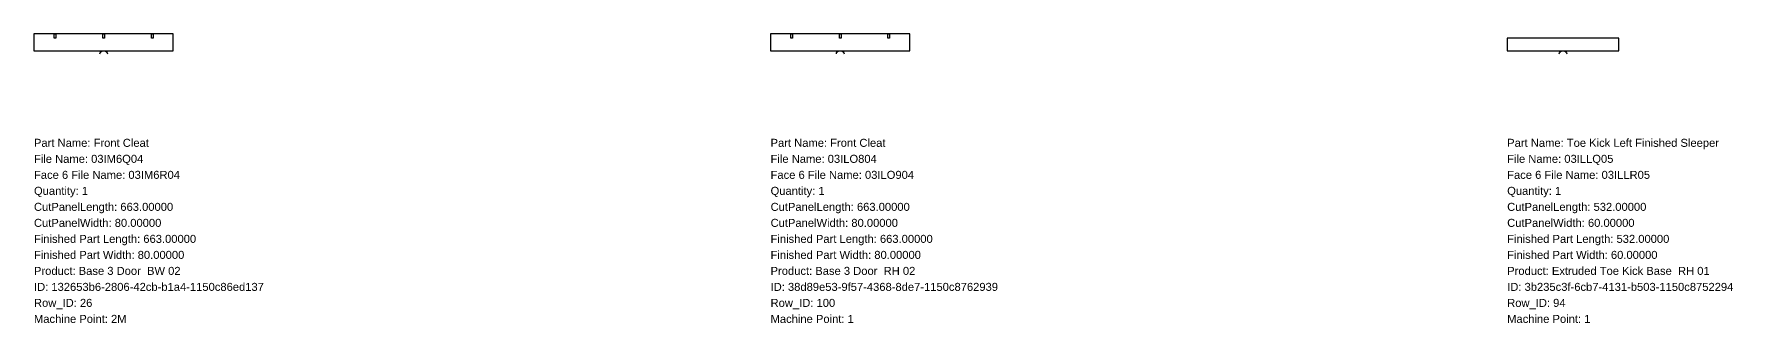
# Model space of a CAD drawing. Header units: inches. Extents: x 0 to 88487, y -1296 to 663.
# Drawn here: x 57697 to 65788, y -1296 to 80 of the extents above; entities that cross this region are included whole.
import ezdxf

# ---------------------------------------------------------------- set-up
doc = ezdxf.new("R2010")
doc.units = ezdxf.units.IN
doc.header["$MEASUREMENT"] = 0
for name, color, linetype in [('BORDER_Z19P0RT1001', 7, 'Continuous'), ('HBORE_Z9P5', 4, 'Continuous'), ('NESTTEXT', 1, 'Continuous')]:
    doc.layers.add(name, color=color, linetype=linetype)
doc.styles.get("Standard").update_dxf_attribs({"font": 'arial.ttf'})

msp = doc.modelspace()

# ---------------------------------------------------------------- linework, layer by layer
at = {"layer": 'BORDER_Z19P0RT1001', "color": 2}
for points in [[(58010.525, -15, -0.41421356), (58025.525, 0), (58360.2, 0), (58360.2, 80), (57697.2, 80), (57697.2, 0), (58031.875, 0, -0.41421356), (58046.875, -15)], [(61518.325, -15, -0.41421356), (61533.325, 0), (61868, 0), (61868, 80), (61205, 80), (61205, 0), (61539.675, 0, -0.41421356), (61554.675, -15)], [(64960.625, -15, -0.41421356), (64975.625, 0), (65244.8, 0), (65244.8, 60), (64712.8, 60), (64712.8, 0), (64981.975, 0, -0.41421356), (64996.975, -15)]]:
    msp.add_lwpolyline(points, format="xyb", dxfattribs=at)
at = {"layer": 'HBORE_Z9P5', "color": 4}
for points in [[(57801.2, 80), (57801.2, 60), (57793.2, 60), (57793.2, 80), (57801.2, 80)], [(58032.7, 80), (58032.7, 60), (58024.7, 60), (58024.7, 80), (58032.7, 80)], [(58264.2, 80), (58264.2, 60), (58256.2, 60), (58256.2, 80), (58264.2, 80)], [(61309, 80), (61309, 60), (61301, 60), (61301, 80), (61309, 80)], [(61540.5, 80), (61540.5, 60), (61532.5, 60), (61532.5, 80), (61540.5, 80)], [(61772, 80), (61772, 60), (61764, 60), (61764, 80), (61772, 80)]]:
    msp.add_lwpolyline(points, close=True, dxfattribs=at)

# ---------------------------------------------------------------- texts
at = {"layer": 'NESTTEXT', "color": 1}
for s, p in [('Part Name: Front Cleat', (57697.2, -457.2)), ('Part Name: Front Cleat', (61205, -457.2)), ('Part Name: Toe Kick Left Finished Sleeper', (64712.8, -457.2)), ('File Name: 03IM6Q04', (57697.2, -533.4)), ('File Name: 03ILO804', (61205, -533.4)), ('File Name: 03ILLQ05', (64712.8, -533.4)), ('Quantity: 1', (57697.2, -685.8)), ('Face 6 File Name: 03IM6R04', (57697.2, -609.6)), ('Quantity: 1', (61205, -685.8)), ('Face 6 File Name: 03ILO904', (61205, -609.6)), ('Quantity: 1', (64712.8, -685.8)), ('Face 6 File Name: 03ILLR05', (64712.8, -609.6)), ('CutPanelLength: 663.00000', (57697.2, -762)), ('CutPanelLength: 663.00000', (61205, -762)), ('CutPanelLength: 532.00000', (64712.8, -762)), ('CutPanelWidth: 80.00000', (57697.2, -838.2)), ('CutPanelWidth: 80.00000', (61205, -838.2)), ('CutPanelWidth: 60.00000', (64712.8, -838.2)), ('Finished Part Length: 663.00000', (57697.2, -914.4)), ('Finished Part Length: 663.00000', (61205, -914.4)), ('Finished Part Length: 532.00000', (64712.8, -914.4)), ('Finished Part Width: 80.00000', (57697.2, -990.6)), ('Finished Part Width: 80.00000', (61205, -990.6)), ('Finished Part Width: 60.00000', (64712.8, -990.6)), ('Product: Base 3 Door  BW 02', (57697.2, -1066.8)), ('Product: Base 3 Door  RH 02', (61205, -1066.8)), ('Product: Extruded Toe Kick Base  RH 01', (64712.8, -1066.8)), ('ID: 132653b6-2806-42cb-b1a4-1150c86ed137', (57697.2, -1143)), ('ID: 38d89e53-9f57-4368-8de7-1150c8762939', (61205, -1143)), ('ID: 3b235c3f-6cb7-4131-b503-1150c8752294', (64712.8, -1143)), ('Row_ID: 26', (57697.2, -1219.2)), ('Row_ID: 100', (61205, -1219.2)), ('Row_ID: 94', (64712.8, -1219.2)), ('Machine Point: 2M', (57697.2, -1295.4)), ('Machine Point: 1', (61205, -1295.4)), ('Machine Point: 1', (64712.8, -1295.4))]:
    msp.add_text(s, height=38.1, dxfattribs=at).set_placement(p)

doc.saveas('drawing.dxf')
